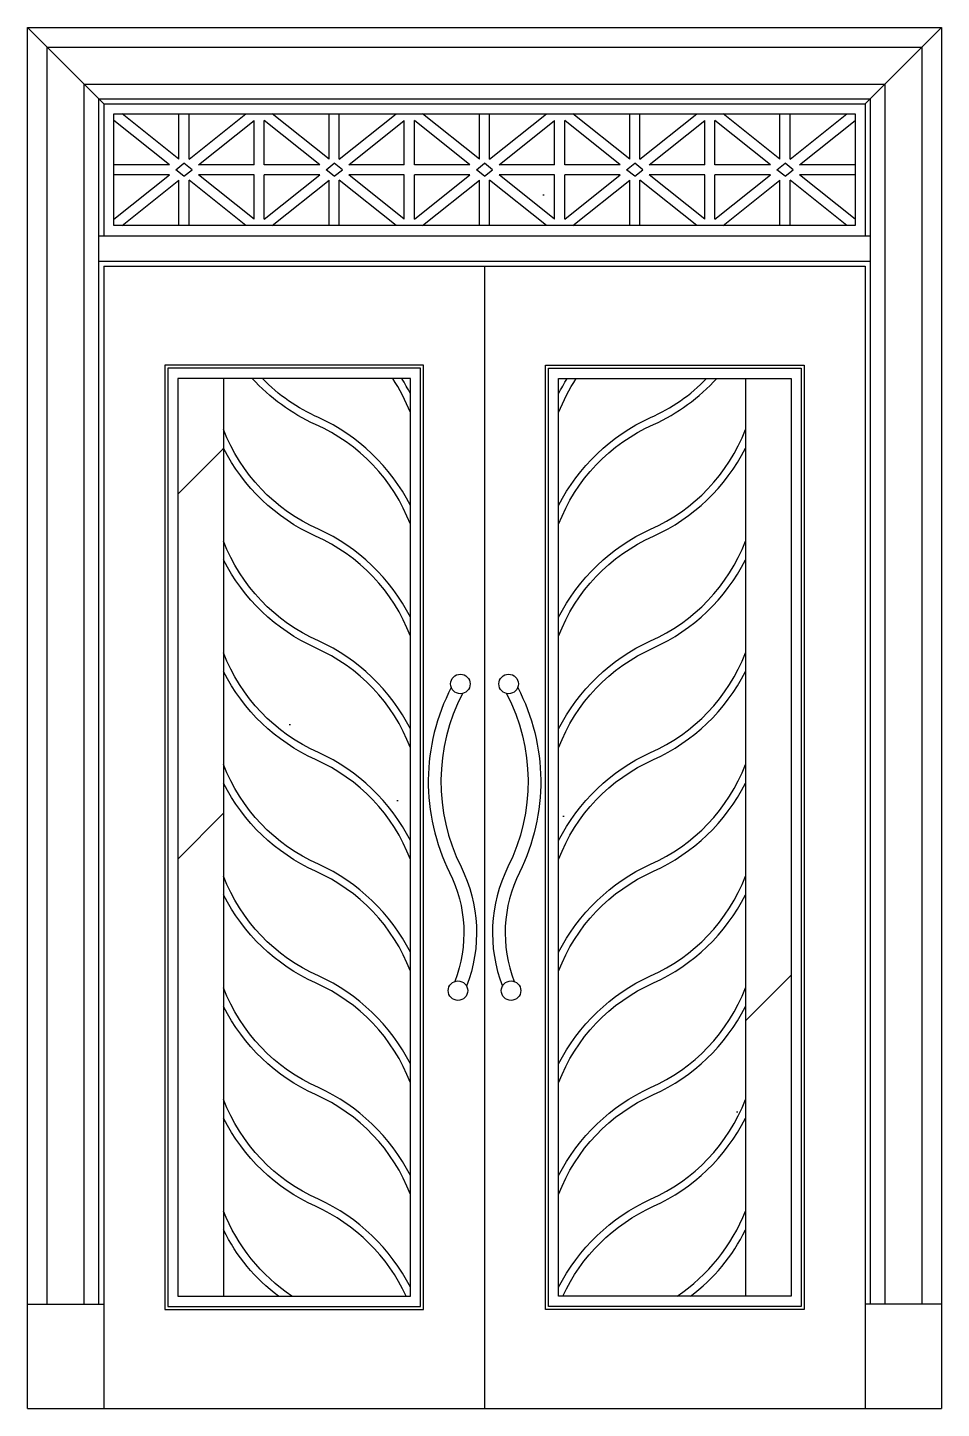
# Model space of a CAD drawing. Header units: metres. Extents: x -2248 to -808, y -3 to 2173.
import ezdxf

# ---------------------------------------------------------------- set-up
doc = ezdxf.new("R2010")
doc.units = ezdxf.units.M
for name, color, linetype in [('2', 2, 'Continuous'), ('3', 3, 'Continuous'), ('4', 4, 'Continuous'), ('7', 7, 'Continuous'), ('BH', 3, 'Continuous')]:
    doc.layers.add(name, color=color, linetype=linetype)

msp = doc.modelspace()

# ---------------------------------------------------------------- hatches: boundary and pattern name
at = {"layer": '3'}
h = msp.add_hatch(dxfattribs=at)
h.set_pattern_fill('ANSI32', scale=128)
h.paths.add_polyline_path([(-2011.06, 733.34), (-1939.06, 632.54), (-1939.06, 1161.18), (-2011.06, 1060.38)])
h.paths.add_polyline_path([(-2011.06, 173.66), (-1939.06, 173.66), (-1939.06, 632.54), (-2011.06, 733.34)])
h.paths.add_polyline_path([(-1939.06, 1620.06), (-2011.06, 1620.06), (-2011.06, 1060.38), (-1939.06, 1161.18)])
h = msp.add_hatch(dxfattribs=at)
h.set_pattern_fill('ANSI32', scale=128)
h.paths.add_polyline_path([(-1044.66, 1060.38), (-1116.66, 1161.18), (-1116.66, 632.54), (-1044.66, 733.34)])
h.paths.add_polyline_path([(-1044.66, 733.34), (-1116.66, 632.54), (-1116.66, 173.66), (-1044.66, 173.66)])
h.paths.add_polyline_path([(-1116.66, 1161.18), (-1044.66, 1060.38), (-1044.66, 1620.06), (-1116.66, 1620.06)])
at = {"layer": 'BH'}
h = msp.add_hatch(dxfattribs=at)
h.set_pattern_fill('AR-SAND', scale=20)
h.paths.add_polyline_path([(-1903.9, 2036.86), (-1993.46, 2036.86), (-1993.46, 1965.47)])
h.paths.add_polyline_path([(-2009.46, 1965.47), (-2009.46, 2036.86), (-2099.03, 2036.86)])
h.paths.add_polyline_path([(-2111.86, 2026.63), (-2111.86, 1956.86), (-2024.33, 1956.86)])
h.paths.add_polyline_path([(-2111.86, 1871.09), (-2024.33, 1940.86), (-2111.86, 1940.86)])
h.paths.add_polyline_path([(-2009.46, 1932.25), (-2099.03, 1860.86), (-2009.46, 1860.86)])
h.paths.add_polyline_path([(-1993.46, 1932.25), (-1993.46, 1860.86), (-1903.9, 1860.86)])
h.paths.add_polyline_path([(-1891.06, 1871.09), (-1891.06, 1940.86), (-1978.59, 1940.86)])
h.paths.add_polyline_path([(-1891.06, 2026.63), (-1978.59, 1956.86), (-1891.06, 1956.86)])
h.paths.add_polyline_path([(-1875.06, 1956.86), (-1787.53, 1956.86), (-1875.06, 2026.63)])
h.paths.add_polyline_path([(-1875.06, 1871.09), (-1787.53, 1940.86), (-1875.06, 1940.86)])
h.paths.add_polyline_path([(-1772.66, 1932.25), (-1862.23, 1860.86), (-1772.66, 1860.86)])
h.paths.add_polyline_path([(-1756.66, 1860.86), (-1667.1, 1860.86), (-1756.66, 1932.25)])
h.paths.add_polyline_path([(-1654.26, 1871.09), (-1654.26, 1940.86), (-1741.79, 1940.86)])
h.paths.add_polyline_path([(-1654.26, 1956.86), (-1654.26, 2026.63), (-1741.79, 1956.86)])
h.paths.add_polyline_path([(-1667.1, 2036.86), (-1756.66, 2036.86), (-1756.66, 1965.47)])
h.paths.add_polyline_path([(-1772.66, 2036.86), (-1862.23, 2036.86), (-1772.66, 1965.47)])
h.paths.add_polyline_path([(-1638.26, 1956.86), (-1550.73, 1956.86), (-1638.26, 2026.63)])
h.paths.add_polyline_path([(-1550.73, 1940.86), (-1638.26, 1940.86), (-1638.26, 1871.09)])
h.paths.add_polyline_path([(-1625.43, 1860.86), (-1535.86, 1860.86), (-1535.86, 1932.25)])
h.paths.add_polyline_path([(-1519.86, 1932.25), (-1519.86, 1860.86), (-1430.3, 1860.86)])
h.paths.add_polyline_path([(-1504.99, 1940.86), (-1417.46, 1871.09), (-1417.46, 1940.86)])
h.paths.add_polyline_path([(-1417.46, 1956.86), (-1417.46, 2026.63), (-1504.99, 1956.86)])
h.paths.add_polyline_path([(-1430.3, 2036.86), (-1519.86, 2036.86), (-1519.86, 1965.47)])
h.paths.add_polyline_path([(-1535.86, 2036.86), (-1625.43, 2036.86), (-1535.86, 1965.47)])
h.paths.add_polyline_path([(-1401.46, 1956.86), (-1313.93, 1956.86), (-1401.46, 2026.63)])
h.paths.add_polyline_path([(-1401.46, 1940.86), (-1401.46, 1871.09), (-1313.93, 1940.86)])
h.paths.add_polyline_path([(-1299.06, 1932.25), (-1388.63, 1860.86), (-1299.06, 1860.86)])
h.paths.add_polyline_path([(-1283.06, 1932.25), (-1283.06, 1860.86), (-1193.5, 1860.86)])
h.paths.add_polyline_path([(-1180.66, 1871.09), (-1180.66, 1940.86), (-1268.19, 1940.86)])
h.paths.add_polyline_path([(-1180.66, 1956.86), (-1180.66, 2026.63), (-1268.19, 1956.86)])
h.paths.add_polyline_path([(-1193.5, 2036.86), (-1283.06, 2036.86), (-1283.06, 1965.47)])
h.paths.add_polyline_path([(-1299.06, 2036.86), (-1388.63, 2036.86), (-1299.06, 1965.47)])
h.paths.add_polyline_path([(-1164.66, 2026.63), (-1164.66, 1956.86), (-1077.13, 1956.86)])
h.paths.add_polyline_path([(-1077.13, 1940.86), (-1164.66, 1940.86), (-1164.66, 1871.09)])
h.paths.add_polyline_path([(-1062.26, 1932.25), (-1151.83, 1860.86), (-1062.26, 1860.86)])
h.paths.add_polyline_path([(-956.7, 1860.86), (-1046.26, 1932.25), (-1046.26, 1860.86)])
h.paths.add_polyline_path([(-943.86, 1871.09), (-943.86, 1940.86), (-1031.39, 1940.86)])
h.paths.add_polyline_path([(-1031.39, 1956.86), (-943.86, 1956.86), (-943.86, 2026.63)])
h.paths.add_polyline_path([(-1046.26, 2036.86), (-1046.26, 1965.47), (-956.7, 2036.86)])
h.paths.add_polyline_path([(-1062.26, 1965.47), (-1062.26, 2036.86), (-1151.83, 2036.86)])
h = msp.add_hatch(dxfattribs=at)
h.set_pattern_fill('AR-SAND', scale=20)
h.paths.add_polyline_path([(-1939.06, 278.03), (-1939.06, 173.66), (-1852.33, 173.66, -0.12)])
h.paths.add_polyline_path([(-1794.31, 315.38, -0.17), (-1939.06, 454.03), (-1939.06, 307.64, 0.15), (-1831.63, 173.66), (-1651.25, 173.66, 0.18)])
h.paths.add_polyline_path([(-1794.31, 491.38, -0.17), (-1939.06, 630.03), (-1939.06, 483.64, 0.2), (-1789.41, 326.34, -0.17), (-1644.66, 187.7), (-1644.66, 334.08, 0.2)])
h.paths.add_polyline_path([(-1794.31, 667.38, -0.17), (-1939.06, 806.03), (-1939.06, 659.64, 0.2), (-1789.41, 502.34, -0.17), (-1644.66, 363.7), (-1644.66, 510.08, 0.2)])
h.paths.add_polyline_path([(-1794.31, 843.38, -0.17), (-1939.06, 982.03), (-1939.06, 835.64, 0.2), (-1789.41, 678.34, -0.17), (-1644.66, 539.7), (-1644.66, 686.08, 0.2)])
h.paths.add_polyline_path([(-1794.31, 1019.38, -0.17), (-1939.06, 1158.03), (-1939.06, 1011.64, 0.2), (-1789.41, 854.34, -0.17), (-1644.66, 715.7), (-1644.66, 862.08, 0.2)])
h.paths.add_polyline_path([(-1794.31, 1195.38, -0.17), (-1939.06, 1334.03), (-1939.06, 1187.64, 0.2), (-1789.41, 1030.34, -0.17), (-1644.66, 891.7), (-1644.66, 1038.08, 0.2)])
h.paths.add_polyline_path([(-1794.31, 1371.38, -0.17), (-1939.06, 1510.03), (-1939.06, 1363.64, 0.2), (-1789.41, 1206.34, -0.17), (-1644.66, 1067.7), (-1644.66, 1214.08, 0.2)])
h.paths.add_polyline_path([(-1794.31, 1547.38, -0.1), (-1894.15, 1620.06), (-1939.06, 1620.06), (-1939.06, 1539.64, 0.2), (-1789.41, 1382.34, -0.17), (-1644.66, 1243.7), (-1644.66, 1390.08, 0.2)])
h.paths.add_polyline_path([(-1672.55, 1620.06), (-1877.72, 1620.06, 0.1), (-1789.41, 1558.34, -0.17), (-1644.66, 1419.7), (-1644.66, 1566.08, 0.05)])
h = msp.add_hatch(dxfattribs=at)
h.set_pattern_fill('AR-SAND', scale=20)
h.paths.add_polyline_path([(-1116.66, 278.03), (-1116.66, 173.66), (-1203.39, 173.66, 0.12)])
h.paths.add_polyline_path([(-1261.41, 315.38, 0.17), (-1116.66, 454.03), (-1116.66, 307.64, -0.15), (-1224.09, 173.66), (-1404.48, 173.66, -0.18)])
h.paths.add_polyline_path([(-1261.41, 491.38, 0.17), (-1116.66, 630.03), (-1116.66, 483.64, -0.2), (-1266.31, 326.34, 0.17), (-1411.06, 187.7), (-1411.06, 334.08, -0.2)])
h.paths.add_polyline_path([(-1261.41, 667.38, 0.17), (-1116.66, 806.03), (-1116.66, 659.64, -0.2), (-1266.31, 502.34, 0.17), (-1411.06, 363.7), (-1411.06, 510.08, -0.2)])
h.paths.add_polyline_path([(-1261.41, 843.38, 0.17), (-1116.66, 982.03), (-1116.66, 835.64, -0.2), (-1266.31, 678.34, 0.17), (-1411.06, 539.7), (-1411.06, 686.08, -0.2)])
h.paths.add_polyline_path([(-1261.41, 1019.38, 0.17), (-1116.66, 1158.03), (-1116.66, 1011.64, -0.2), (-1266.31, 854.34, 0.17), (-1411.06, 715.7), (-1411.06, 862.08, -0.2)])
h.paths.add_polyline_path([(-1261.41, 1195.38, 0.17), (-1116.66, 1334.03), (-1116.66, 1187.64, -0.2), (-1266.31, 1030.34, 0.17), (-1411.06, 891.7), (-1411.06, 1038.08, -0.2)])
h.paths.add_polyline_path([(-1261.41, 1371.38, 0.17), (-1116.66, 1510.03), (-1116.66, 1363.64, -0.2), (-1266.31, 1206.34, 0.17), (-1411.06, 1067.7), (-1411.06, 1214.08, -0.2)])
h.paths.add_polyline_path([(-1261.41, 1547.38, 0.1), (-1161.58, 1620.06), (-1116.66, 1620.06), (-1116.66, 1539.64, -0.2), (-1266.31, 1382.34, 0.17), (-1411.06, 1243.7), (-1411.06, 1390.08, -0.2)])
h.paths.add_polyline_path([(-1383.17, 1620.06), (-1178, 1620.06, -0.1), (-1266.31, 1558.34, 0.17), (-1411.06, 1419.7), (-1411.06, 1566.08, -0.05)])

# ---------------------------------------------------------------- linework, layer by layer
at = {"layer": '2'}
msp.add_line((-2247.86, -3.14), (-807.86, -3.14), dxfattribs=at)
at = {"layer": '3'}
for p, q in [((-2127.86, 2052.86), (-2247.86, 2172.86)), ((-927.86, 2052.86), (-807.86, 2172.86)), ((-2127.86, 2052.86), (-927.86, 2052.86)), ((-2127.86, 2052.86), (-2127.86, 1844.86)), ((-927.86, 2052.86), (-927.86, 1844.86)), ((-2014.3, 1948.86), (-2001.46, 1959.09)), ((-1988.63, 1948.86), (-2001.46, 1959.09)), ((-1777.5, 1948.86), (-1764.66, 1959.09)), ((-1751.83, 1948.86), (-1764.66, 1959.09)), ((-1540.7, 1948.86), (-1527.86, 1959.09)), ((-1515.03, 1948.86), (-1527.86, 1959.09)), ((-1303.9, 1948.86), (-1291.06, 1959.09)), ((-1278.23, 1948.86), (-1291.06, 1959.09)), ((-1067.1, 1948.86), (-1054.26, 1959.09)), ((-1041.43, 1948.86), (-1054.26, 1959.09)), ((-2001.46, 1938.63), (-2014.3, 1948.86)), ((-2001.46, 1938.63), (-1988.63, 1948.86)), ((-1764.66, 1938.63), (-1777.5, 1948.86)), ((-1764.66, 1938.63), (-1751.83, 1948.86)), ((-1527.86, 1938.63), (-1540.7, 1948.86)), ((-1527.86, 1938.63), (-1515.03, 1948.86)), ((-1291.06, 1938.63), (-1303.9, 1948.86)), ((-1291.06, 1938.63), (-1278.23, 1948.86)), ((-1054.26, 1938.63), (-1067.1, 1948.86)), ((-1054.26, 1938.63), (-1041.43, 1948.86)), ((-2135.86, 1844.86), (-919.86, 1844.86)), ((-2135.86, 1804.86), (-919.86, 1804.86)), ((-2247.86, 160.86), (-2127.86, 160.86)), ((-807.86, 160.86), (-927.86, 160.86))]:
    msp.add_line(p, q, dxfattribs=at)
for points in [[(-2217.06, 160.86), (-2217.06, 2142.06), (-838.66, 2142.06), (-838.66, 160.86)], [(-2158.66, 160.86), (-2158.66, 2083.66), (-897.06, 2083.66), (-897.06, 160.86)]]:
    msp.add_lwpolyline(points, dxfattribs=at)
for points in [[(-1623.86, 152.86), (-1623.86, 1640.86), (-2031.86, 1640.86), (-2031.86, 152.86)], [(-1628.66, 157.66), (-1628.66, 1636.06), (-2027.06, 1636.06), (-2027.06, 157.66)], [(-1431.86, 152.86), (-1431.86, 1640.86), (-1023.86, 1640.86), (-1023.86, 152.86)], [(-1427.06, 157.66), (-1427.06, 1636.06), (-1028.66, 1636.06), (-1028.66, 157.66)]]:
    msp.add_lwpolyline(points, close=True, dxfattribs=at)
at = {"layer": '4'}
for p, q in [((-2127.86, 1796.86), (-2127.86, -3.14)), ((-2127.86, 1796.86), (-927.86, 1796.86)), ((-1527.86, 1796.86), (-1527.86, -3.14)), ((-927.86, 1796.86), (-927.86, -3.14))]:
    msp.add_line(p, q, dxfattribs=at)
msp.add_lwpolyline([(-2247.86, -3.14), (-2247.86, 2172.86), (-807.86, 2172.86), (-807.86, -3.14)], dxfattribs=at)
for points in [[(-1580.17, 1133.02, 0.24), (-1582.81, 841.51, -0.21), (-1574.53, 669.73, -0.21)], [(-1475.55, 1133.02, -0.24), (-1472.92, 841.51, 0.21), (-1481.19, 669.73, 0.21)], [(-1562.54, 1123.57, 0.24), (-1564.85, 850.33, -0.21), (-1556, 662.18, -0.21)], [(-1493.18, 1123.57, -0.24), (-1490.87, 850.33, 0.21), (-1499.72, 662.18, 0.21)]]:
    msp.add_lwpolyline(points, format="xyb", dxfattribs=at)
for centre in [(-1565.85, 1138.56), (-1489.87, 1138.56), (-1569.67, 655.16), (-1486.06, 655.16)]:
    msp.add_circle(centre, 15.36, dxfattribs=at)
at = {"layer": '7'}
for p, q in [((-2024.33, 1956.86), (-2111.86, 2026.63)), ((-2009.46, 1965.47), (-2099.03, 2036.86)), ((-2009.46, 1965.47), (-2009.46, 2036.86)), ((-1993.46, 1965.47), (-1993.46, 2036.86)), ((-1993.46, 1965.47), (-1903.9, 2036.86)), ((-1978.59, 1956.86), (-1891.06, 2026.63)), ((-1891.06, 1956.86), (-1891.06, 2026.63)), ((-1787.53, 1956.86), (-1875.06, 2026.63)), ((-1875.06, 1956.86), (-1875.06, 2026.63)), ((-1772.66, 1965.47), (-1862.23, 2036.86)), ((-1772.66, 1965.47), (-1772.66, 2036.86)), ((-1756.66, 1965.47), (-1667.1, 2036.86)), ((-1756.66, 1965.47), (-1756.66, 2036.86)), ((-1741.79, 1956.86), (-1654.26, 2026.63)), ((-1654.26, 1956.86), (-1654.26, 2026.63)), ((-1550.73, 1956.86), (-1638.26, 2026.63)), ((-1638.26, 1956.86), (-1638.26, 2026.63)), ((-1535.86, 1965.47), (-1625.43, 2036.86)), ((-1535.86, 1965.47), (-1535.86, 2036.86)), ((-1519.86, 1965.47), (-1430.3, 2036.86)), ((-1519.86, 1965.47), (-1519.86, 2036.86)), ((-1504.99, 1956.86), (-1417.46, 2026.63)), ((-1417.46, 1956.86), (-1417.46, 2026.63)), ((-1313.93, 1956.86), (-1401.46, 2026.63)), ((-1401.46, 1956.86), (-1401.46, 2026.63)), ((-1299.06, 1965.47), (-1388.63, 2036.86)), ((-1299.06, 1965.47), (-1299.06, 2036.86)), ((-1283.06, 1965.47), (-1193.5, 2036.86)), ((-1283.06, 1965.47), (-1283.06, 2036.86)), ((-1268.19, 1956.86), (-1180.66, 2026.63)), ((-1180.66, 1956.86), (-1180.66, 2026.63)), ((-1077.13, 1956.86), (-1164.66, 2026.63)), ((-1164.66, 1956.86), (-1164.66, 2026.63)), ((-1062.26, 1965.47), (-1151.83, 2036.86)), ((-1062.26, 1965.47), (-1062.26, 2036.86)), ((-1046.26, 1965.47), (-1046.26, 2036.86)), ((-1046.26, 1965.47), (-956.7, 2036.86)), ((-1031.39, 1956.86), (-943.86, 2026.63)), ((-2024.33, 1956.86), (-2111.86, 1956.86)), ((-2024.33, 1940.86), (-2111.86, 1940.86)), ((-2111.86, 1871.09), (-2024.33, 1940.86)), ((-1891.06, 1956.86), (-1978.59, 1956.86)), ((-1891.06, 1940.86), (-1978.59, 1940.86)), ((-1891.06, 1871.09), (-1978.59, 1940.86)), ((-1891.06, 1871.09), (-1891.06, 1940.86)), ((-1787.53, 1956.86), (-1875.06, 1956.86)), ((-1787.53, 1940.86), (-1875.06, 1940.86)), ((-1875.06, 1871.09), (-1787.53, 1940.86)), ((-1875.06, 1871.09), (-1875.06, 1940.86)), ((-1654.26, 1956.86), (-1741.79, 1956.86)), ((-1654.26, 1940.86), (-1741.79, 1940.86)), ((-1654.26, 1871.09), (-1741.79, 1940.86)), ((-1654.26, 1871.09), (-1654.26, 1940.86)), ((-1550.73, 1956.86), (-1638.26, 1956.86)), ((-1550.73, 1940.86), (-1638.26, 1940.86)), ((-1638.26, 1871.09), (-1550.73, 1940.86)), ((-1638.26, 1871.09), (-1638.26, 1940.86)), ((-1417.46, 1956.86), (-1504.99, 1956.86)), ((-1417.46, 1940.86), (-1504.99, 1940.86)), ((-1417.46, 1871.09), (-1504.99, 1940.86)), ((-1417.46, 1871.09), (-1417.46, 1940.86)), ((-1313.93, 1956.86), (-1401.46, 1956.86)), ((-1313.93, 1940.86), (-1401.46, 1940.86)), ((-1401.46, 1871.09), (-1313.93, 1940.86)), ((-1401.46, 1871.09), (-1401.46, 1940.86)), ((-1180.66, 1956.86), (-1268.19, 1956.86)), ((-1180.66, 1940.86), (-1268.19, 1940.86)), ((-1180.66, 1871.09), (-1268.19, 1940.86)), ((-1180.66, 1871.09), (-1180.66, 1940.86)), ((-1077.13, 1956.86), (-1164.66, 1956.86)), ((-1077.13, 1940.86), (-1164.66, 1940.86)), ((-1164.66, 1871.09), (-1077.13, 1940.86)), ((-1164.66, 1871.09), (-1164.66, 1940.86)), ((-943.86, 1956.86), (-1031.39, 1956.86)), ((-943.86, 1940.86), (-1031.39, 1940.86)), ((-943.86, 1871.09), (-1031.39, 1940.86)), ((-2099.03, 1860.86), (-2009.46, 1932.25)), ((-2009.46, 1860.86), (-2009.46, 1932.25)), ((-1993.46, 1860.86), (-1993.46, 1932.25)), ((-1903.9, 1860.86), (-1993.46, 1932.25)), ((-1862.23, 1860.86), (-1772.66, 1932.25)), ((-1772.66, 1860.86), (-1772.66, 1932.25)), ((-1667.1, 1860.86), (-1756.66, 1932.25)), ((-1756.66, 1860.86), (-1756.66, 1932.25)), ((-1625.43, 1860.86), (-1535.86, 1932.25)), ((-1535.86, 1860.86), (-1535.86, 1932.25)), ((-1430.3, 1860.86), (-1519.86, 1932.25)), ((-1519.86, 1860.86), (-1519.86, 1932.25)), ((-1388.63, 1860.86), (-1299.06, 1932.25)), ((-1299.06, 1860.86), (-1299.06, 1932.25)), ((-1193.5, 1860.86), (-1283.06, 1932.25)), ((-1283.06, 1860.86), (-1283.06, 1932.25)), ((-1151.83, 1860.86), (-1062.26, 1932.25)), ((-1062.26, 1860.86), (-1062.26, 1932.25)), ((-1046.26, 1860.86), (-1046.26, 1932.25)), ((-956.7, 1860.86), (-1046.26, 1932.25)), ((-1939.06, 1620.06), (-1939.06, 173.66)), ((-1116.66, 1620.06), (-1116.66, 173.66))]:
    msp.add_line(p, q, dxfattribs=at)
msp.add_lwpolyline([(-2135.86, 160.86), (-2135.86, 2060.86), (-919.86, 2060.86), (-919.86, 160.86)], dxfattribs=at)
for points in [[(-2111.86, 1860.86), (-2111.86, 2036.86), (-943.86, 2036.86), (-943.86, 1860.86)], [(-1644.66, 173.66), (-1644.66, 1620.06), (-2011.06, 1620.06), (-2011.06, 173.66)], [(-1411.06, 173.66), (-1411.06, 1620.06), (-1044.66, 1620.06), (-1044.66, 173.66)]]:
    msp.add_lwpolyline(points, close=True, dxfattribs=at)
for points in [[(-1644.66, 1390.08, 0.2), (-1794.31, 1547.38, -0.1), (-1894.15, 1620.06, -0.1)], [(-1644.66, 1419.7, 0.17), (-1789.41, 1558.34, -0.1), (-1877.72, 1620.06, -0.1)], [(-1644.66, 1566.08, 0.05), (-1672.55, 1620.06, 0.05)], [(-1644.66, 1595.7, 0.02), (-1658.29, 1620.06, 0.02)], [(-1411.06, 1419.7, -0.17), (-1266.31, 1558.34, 0.1), (-1178, 1620.06, 0.1)], [(-1411.06, 1390.08, -0.2), (-1261.41, 1547.38, 0.1), (-1161.58, 1620.06, 0.1)], [(-1411.06, 1595.7, -0.02), (-1397.43, 1620.06, -0.02)], [(-1411.06, 1566.08, -0.05), (-1383.17, 1620.06, -0.05)], [(-1644.66, 1243.7, 0.17), (-1789.41, 1382.34, -0.2), (-1939.06, 1539.64)], [(-1411.06, 1243.7, -0.17), (-1266.31, 1382.34, 0.2), (-1116.66, 1539.64)], [(-1644.66, 1214.08, 0.2), (-1794.31, 1371.38, -0.17), (-1939.06, 1510.03, -0.17)], [(-1411.06, 1214.08, -0.2), (-1261.41, 1371.38, 0.17), (-1116.66, 1510.03, 0.17)], [(-1644.66, 1067.7, 0.17), (-1789.41, 1206.34, -0.2), (-1939.06, 1363.64)], [(-1411.06, 1067.7, -0.17), (-1266.31, 1206.34, 0.2), (-1116.66, 1363.64)], [(-1644.66, 1038.08, 0.2), (-1794.31, 1195.38, -0.17), (-1939.06, 1334.03, -0.17)], [(-1411.06, 1038.08, -0.2), (-1261.41, 1195.38, 0.17), (-1116.66, 1334.03, 0.17)], [(-1644.66, 891.7, 0.17), (-1789.41, 1030.34, -0.2), (-1939.06, 1187.64)], [(-1411.06, 891.7, -0.17), (-1266.31, 1030.34, 0.2), (-1116.66, 1187.64)], [(-1644.66, 862.08, 0.2), (-1794.31, 1019.38, -0.17), (-1939.06, 1158.03, -0.17)], [(-1411.06, 862.08, -0.2), (-1261.41, 1019.38, 0.17), (-1116.66, 1158.03, 0.17)], [(-1644.66, 715.7, 0.17), (-1789.41, 854.34, -0.2), (-1939.06, 1011.64)], [(-1411.06, 715.7, -0.17), (-1266.31, 854.34, 0.2), (-1116.66, 1011.64)], [(-1644.66, 686.08, 0.2), (-1794.31, 843.38, -0.17), (-1939.06, 982.03, -0.17)], [(-1411.06, 686.08, -0.2), (-1261.41, 843.38, 0.17), (-1116.66, 982.03, 0.17)], [(-1644.66, 539.7, 0.17), (-1789.41, 678.34, -0.2), (-1939.06, 835.64)], [(-1411.06, 539.7, -0.17), (-1266.31, 678.34, 0.2), (-1116.66, 835.64)], [(-1644.66, 510.08, 0.2), (-1794.31, 667.38, -0.17), (-1939.06, 806.03, -0.17)], [(-1411.06, 510.08, -0.2), (-1261.41, 667.38, 0.17), (-1116.66, 806.03, 0.17)], [(-1644.66, 363.7, 0.17), (-1789.41, 502.34, -0.2), (-1939.06, 659.64)], [(-1411.06, 363.7, -0.17), (-1266.31, 502.34, 0.2), (-1116.66, 659.64)], [(-1644.66, 334.08, 0.2), (-1794.31, 491.38, -0.17), (-1939.06, 630.03, -0.17)], [(-1411.06, 334.08, -0.2), (-1261.41, 491.38, 0.17), (-1116.66, 630.03, 0.17)], [(-1644.66, 187.7, 0.17), (-1789.41, 326.34, -0.2), (-1939.06, 483.64)], [(-1411.06, 187.7, -0.17), (-1266.31, 326.34, 0.2), (-1116.66, 483.64)], [(-1651.25, 173.66, 0.18), (-1794.31, 315.38, -0.17), (-1939.06, 454.03, -0.17)], [(-1404.48, 173.66, -0.18), (-1261.41, 315.38, 0.17), (-1116.66, 454.03, 0.17)], [(-1831.63, 173.66, -0.15), (-1939.06, 307.64)], [(-1224.09, 173.66, 0.15), (-1116.66, 307.64)], [(-1852.33, 173.66, -0.12), (-1939.06, 278.03)], [(-1203.39, 173.66, 0.12), (-1116.66, 278.03)]]:
    msp.add_lwpolyline(points, format="xyb", dxfattribs=at)

doc.saveas('drawing.dxf')
